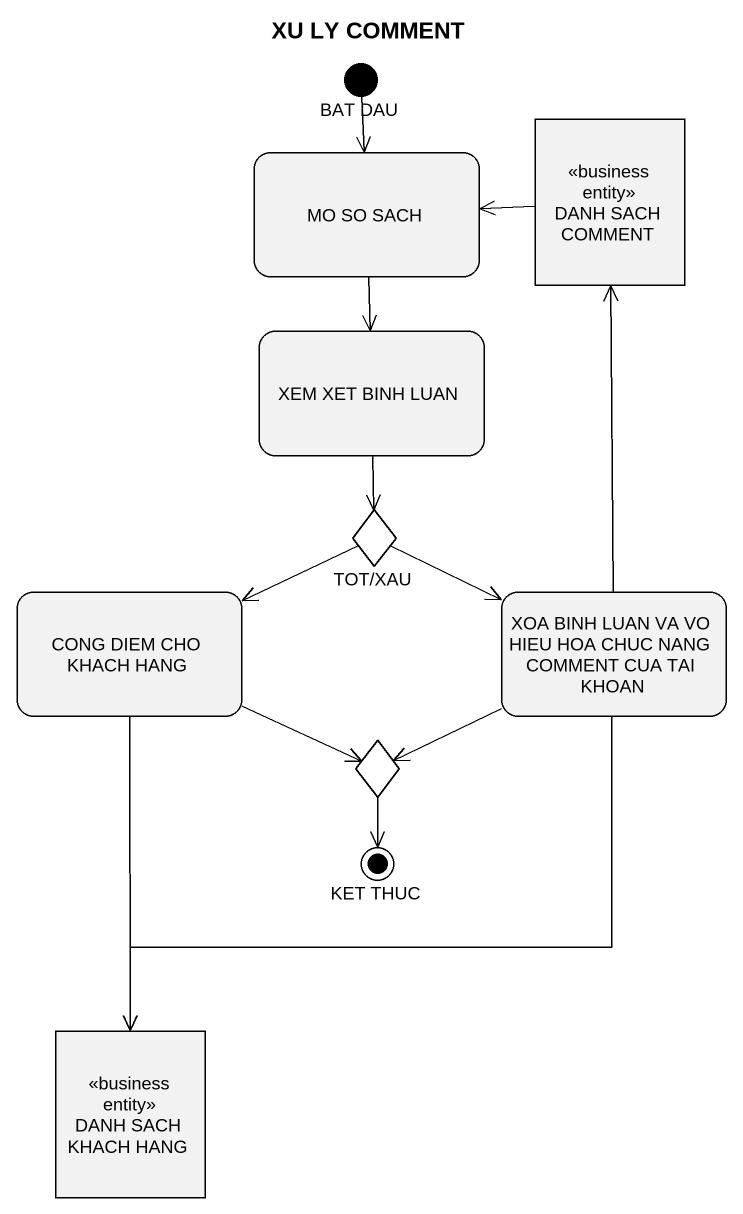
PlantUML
@startuml
title XU LY COMMENT
hide empty description
state "BAT DAU" as BAT_DAU <<start>>
state "DANH SACH COMMENT" as DANH_SACH_COMMENT <<business entity>>
state "MO SO SACH" as MO_SO_SACH
state "XEM XET BINH LUAN" as XEM_XET_BINH_LUAN
state "TOT/XAU" as TOT_XAU <<choice>>
state "CONG DIEM CHO KHACH HANG" as CONG_DIEM_CHO_KHACH_HANG
state "XOA BINH LUAN VA VO HIEU HOA CHUC NANG COMMENT CUA TAI KHOAN" as XOA_BINH_LUAN_VA_VO_HIEU
state choice1 <<choice>>
state "KET THUC" as KET_THUC <<end>>
state "DANH SACH KHACH HANG" as DANH_SACH_KHACH_HANG <<business entity>>
BAT_DAU --> MO_SO_SACH
DANH_SACH_COMMENT -left-> MO_SO_SACH
MO_SO_SACH --> XEM_XET_BINH_LUAN
XEM_XET_BINH_LUAN --> TOT_XAU
TOT_XAU -left-> CONG_DIEM_CHO_KHACH_HANG
TOT_XAU -right-> XOA_BINH_LUAN_VA_VO_HIEU
CONG_DIEM_CHO_KHACH_HANG -right-> choice1
CONG_DIEM_CHO_KHACH_HANG --> DANH_SACH_KHACH_HANG
XOA_BINH_LUAN_VA_VO_HIEU -up-> DANH_SACH_COMMENT
XOA_BINH_LUAN_VA_VO_HIEU -left-> choice1
XOA_BINH_LUAN_VA_VO_HIEU --> DANH_SACH_KHACH_HANG
choice1 --> KET_THUC
@enduml
